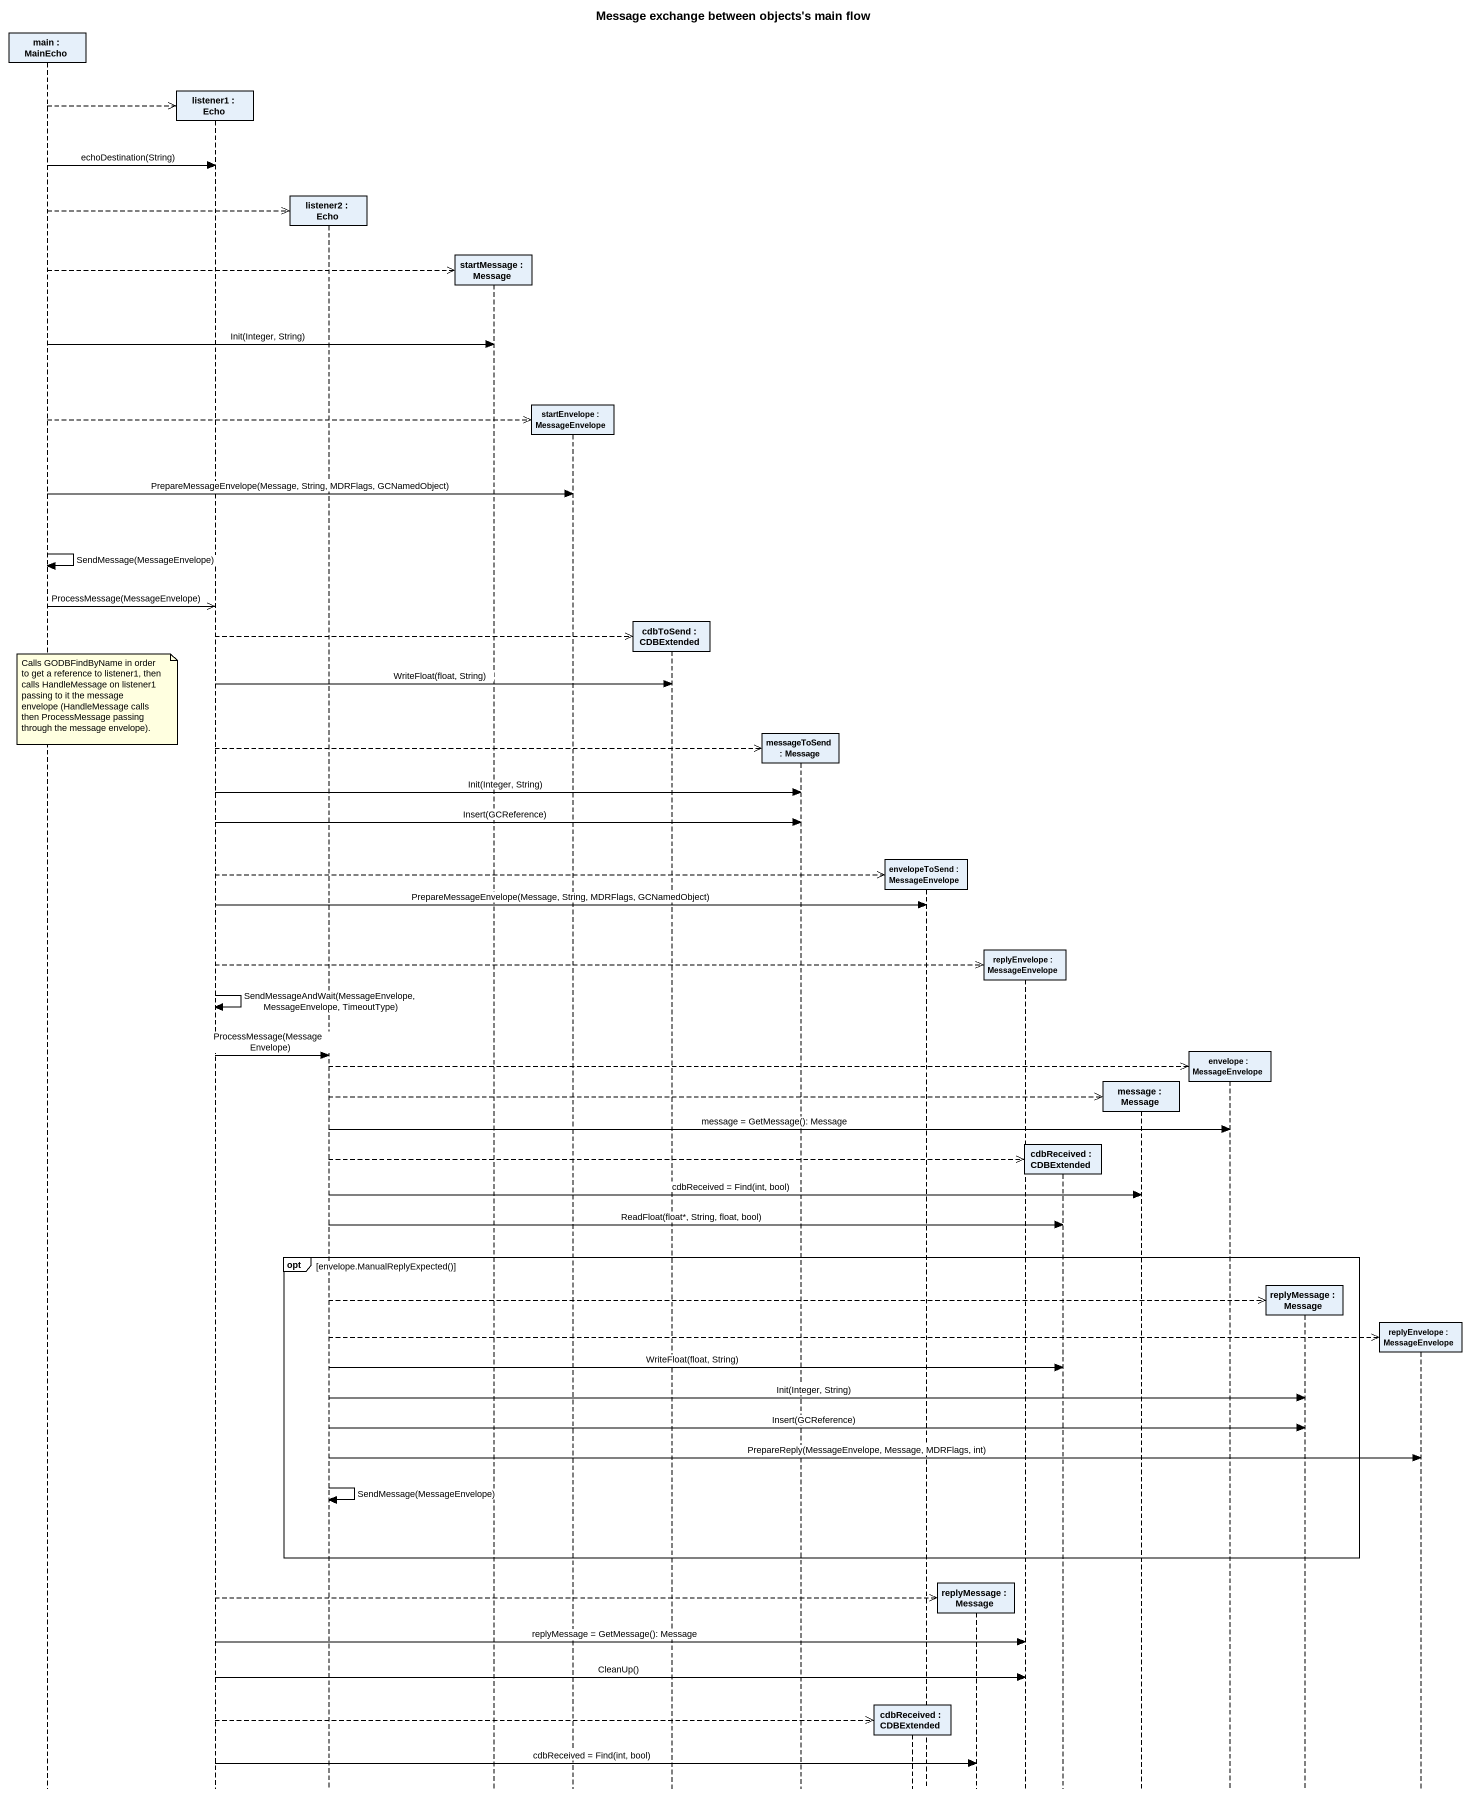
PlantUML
@startuml
title Message exchange between objects's main flow
hide footbox
participant "main : MainEcho" as main
participant "listener1 : Echo" as listener1
participant "listener2 : Echo" as listener2
participant "startMessage : Message" as startMessage
participant "startEnvelope : MessageEnvelope" as startEnvelope
participant "cdbToSend : CDBExtended" as cdbToSend
participant "messageToSend : Message" as messageToSend
participant "cdbReceived : CDBExtended" as cdbReceived
participant "envelopeToSend : MessageEnvelope" as envelopeToSend
participant "replyMessage : Message" as replyMessage
participant "replyEnvelope : MessageEnvelope" as replyEnvelope
participant "cdbReceived : CDBExtended" as cdbReceived_2
participant "message : Message" as message
participant "envelope : MessageEnvelope" as envelope
participant "replyMessage : Message" as replyMessage_2
participant "replyEnvelope : MessageEnvelope" as replyEnvelope_2

main -->> listener1 **
main -> listener1 : echoDestination(String)
main -->> listener2 **
main -->> startMessage **
main -> startMessage : Init(Integer, String)
main -->> startEnvelope **
main -> startEnvelope : PrepareMessageEnvelope(Message, String, MDRFlags, GCNamedObject)
main -> main : SendMessage(MessageEnvelope)
main ->> listener1 : ProcessMessage(MessageEnvelope)
listener1 -->> cdbToSend **
listener1 -> cdbToSend : WriteFloat(float, String)
note over main : Calls GODBFindByName in order to get a reference to listener1, then calls HandleMessage on listener1 passing to it the message envelope (HandleMessage calls then ProcessMessage passing through the message envelope).
listener1 -->> messageToSend **
listener1 -> messageToSend : Init(Integer, String)
listener1 -> messageToSend : Insert(GCReference)
listener1 -->> envelopeToSend **
listener1 -> envelopeToSend : PrepareMessageEnvelope(Message, String, MDRFlags, GCNamedObject)
listener1 -->> replyEnvelope **
listener1 -> listener1 : SendMessageAndWait(MessageEnvelope, MessageEnvelope, TimeoutType)
listener1 -> listener2 : ProcessMessage(MessageEnvelope)
listener2 -->> envelope **
listener2 -->> message **
listener2 -> envelope : message = GetMessage(): Message
listener2 -->> cdbReceived_2 **
listener2 -> message : cdbReceived = Find(int, bool)
listener2 -> cdbReceived_2 : ReadFloat(float*, String, float, bool)
opt envelope.ManualReplyExpected()
  listener2 -->> replyMessage_2 **
  listener2 -->> replyEnvelope_2 **
  listener2 -> cdbReceived_2 : WriteFloat(float, String)
  listener2 -> replyMessage_2 : Init(Integer, String)
  listener2 -> replyMessage_2 : Insert(GCReference)
  listener2 -> replyEnvelope_2 : PrepareReply(MessageEnvelope, Message, MDRFlags, int)
  listener2 -> listener2 : SendMessage(MessageEnvelope)
end
listener1 -->> replyMessage **
listener1 -> replyEnvelope : replyMessage = GetMessage(): Message
listener1 -> replyEnvelope : CleanUp()
listener1 -->> cdbReceived **
listener1 -> replyMessage : cdbReceived = Find(int, bool)
@enduml
